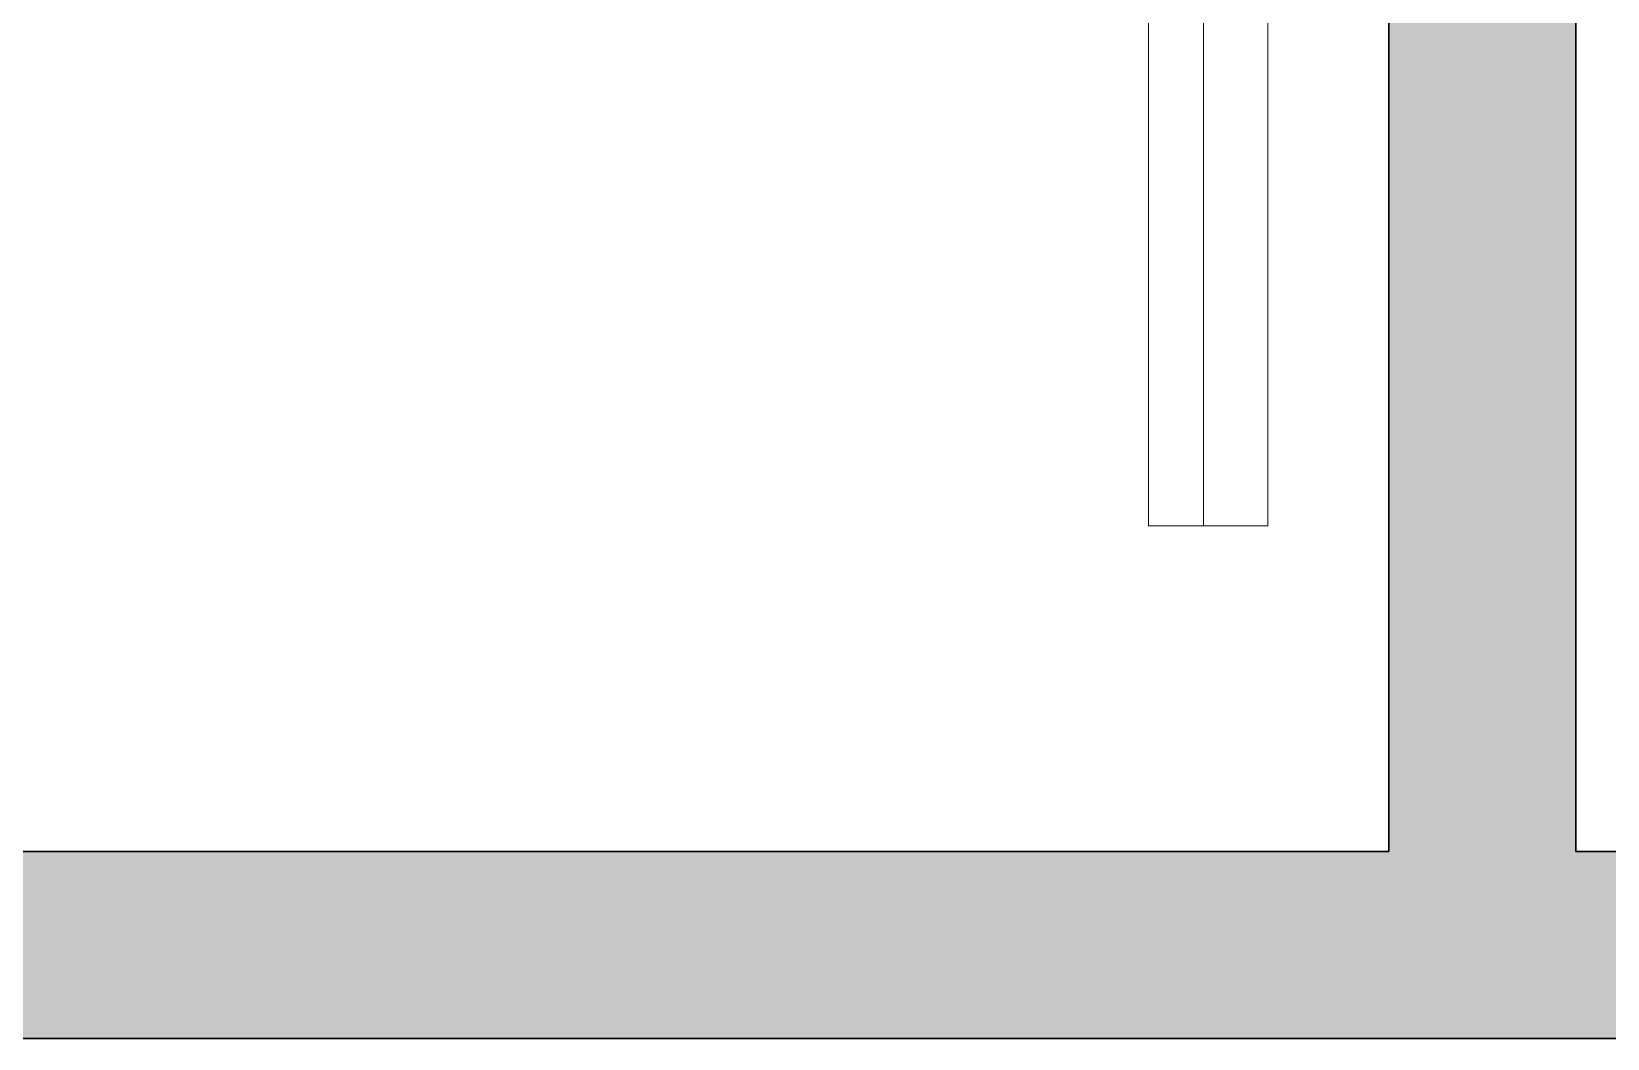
# Model space of a CAD drawing. Header units: millimetres. Extents: x 155927 to 317870, y -36033 to 97293.
# Drawn here: x 158875 to 159734, y 29806 to 30355 of the extents above; entities that cross this region are included whole.
import ezdxf

# ---------------------------------------------------------------- set-up
doc = ezdxf.new("R2010")
doc.units = ezdxf.units.MM
doc.header["$MEASUREMENT"] = 0
for name, color, linetype, lineweight in [('A-WALL-PATT', 7, 'CONTINUOUS', 9), ('I-FURN', 8, 'CONTINUOUS', 9), ('I-WALL', 7, 'CONTINUOUS', 9)]:
    doc.layers.add(name, color=color, linetype=linetype, lineweight=lineweight)

msp = doc.modelspace()

# ---------------------------------------------------------------- hatches: boundary and pattern name
at = {"layer": 'A-WALL-PATT'}
msp.add_hatch(color=256, dxfattribs=at).paths.add_polyline_path([(159614.74, 29907.61), (159716.74, 29907.61), (159716.74, 34245.61), (159614.74, 34245.61), (159614.74, 30208)], flags=0)
h = msp.add_hatch(color=256, dxfattribs=at)
h.paths.add_polyline_path([(166100.33, 29805.61), (167502.45, 29805.61), (167502.45, 29907.61), (166100.33, 29907.61)], flags=0)
h.paths.add_polyline_path([(164753.33, 29805.61), (165090.33, 29805.61), (165090.33, 29907.61), (164753.33, 29907.61)], flags=0)
h.paths.add_polyline_path([(162121.33, 29805.61), (163743.33, 29805.61), (163743.33, 29907.61), (162121.33, 29907.61)], flags=0)
h.paths.add_polyline_path([(161111.33, 29805.61), (161111.33, 29907.61), (158219.83, 29907.61), (158219.83, 29805.61), (160684.64, 29805.61)], flags=0)
h.paths.add_polyline_path([(156862.83, 29805.61), (157209.83, 29805.61), (157209.83, 29907.61), (156862.83, 29907.61)], flags=0)

# ---------------------------------------------------------------- linework, layer by layer
at = {"layer": 'I-FURN'}
for p, q in [((159483.83, 30085.19), (159483.83, 32485.19)), ((159513.83, 32485.19), (159513.83, 30085.19)), ((159513.83, 32485.19), (159513.83, 30085.19)), ((159548.83, 30085.19), (159548.83, 32485.19)), ((159513.83, 30085.19), (159483.83, 30085.19)), ((159513.83, 30085.19), (159548.83, 30085.19))]:
    msp.add_line(p, q, dxfattribs=at)
at = {"layer": 'I-WALL', "lineweight": 30}
for p, q in [((159614.74, 34245.61), (159614.74, 29907.61)), ((159716.74, 29907.61), (159716.74, 34245.61)), ((159614.74, 29907.61), (158219.83, 29907.61)), ((161111.33, 29907.61), (159716.74, 29907.61)), ((158219.83, 29805.61), (161111.33, 29805.61))]:
    msp.add_line(p, q, dxfattribs=at)

doc.saveas('drawing.dxf')
